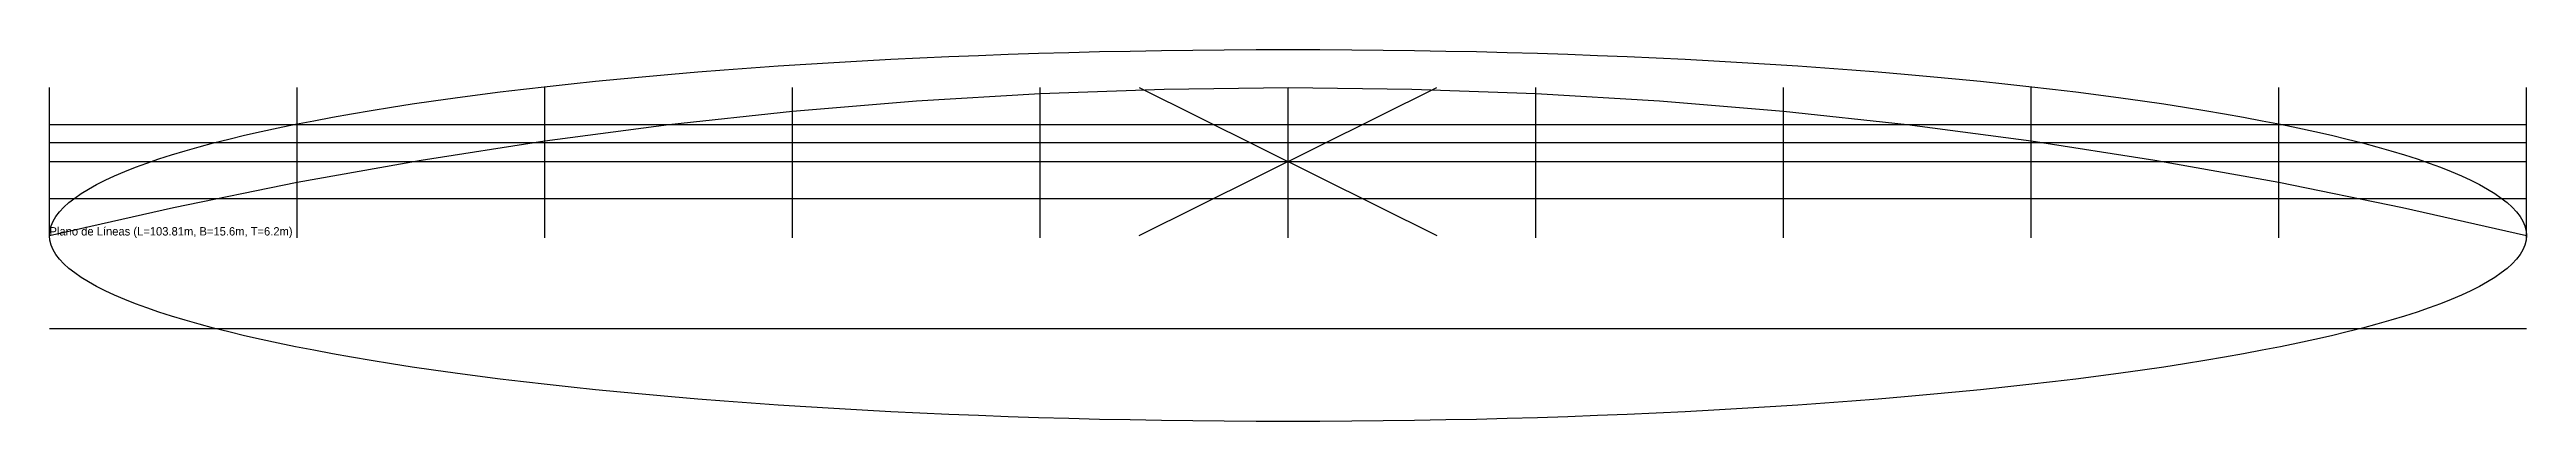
# Model space of a CAD drawing. Header units: metres. Extents: x 0 to 104, y -8 to 8.
import ezdxf

# ---------------------------------------------------------------- set-up
doc = ezdxf.new("R2010")
doc.units = ezdxf.units.M

msp = doc.modelspace()

# ---------------------------------------------------------------- linework, layer by layer
at = {"layer": 'C-BUTT'}
for p, q in [((0, 3.9), (103.81, 3.9)), ((0, -3.9), (103.81, -3.9))]:
    msp.add_line(p, q, dxfattribs=at)
at = {"layer": 'C-CUAD'}
for p, q in [((0, -0.1), (0, 6.2)), ((10.381, -0.1), (10.381, 6.2)), ((20.762, -0.1), (20.762, 6.2)), ((31.143, -0.1), (31.143, 6.2)), ((41.524, -0.1), (41.524, 6.2)), ((51.905, -0.1), (51.905, 6.2)), ((62.286, -0.1), (62.286, 6.2)), ((72.667, -0.1), (72.667, 6.2)), ((83.048, -0.1), (83.048, 6.2)), ((93.429, -0.1), (93.429, 6.2)), ((103.81, -0.1), (103.81, 6.2))]:
    msp.add_line(p, q, dxfattribs=at)
at = {"layer": 'C-DIAG'}
for p, q in [((45.665, 0), (58.145, 6.2)), ((45.665, 6.2), (58.145, 0))]:
    msp.add_line(p, q, dxfattribs=at)
at = {"layer": 'C-LFLOT'}
msp.add_lwpolyline([(0, 0), (5.1905, 1.178), (10.381, 2.232), (15.5715, 3.162), (20.762, 3.968), (25.9525, 4.65), (31.143, 5.208), (36.3335, 5.642), (41.524, 5.952), (46.7145, 6.138), (51.905, 6.2), (57.0955, 6.138), (62.286, 5.952), (67.4765, 5.642), (72.667, 5.208), (77.8575, 4.65), (83.048, 3.968), (88.2385, 3.162), (93.429, 2.232), (98.6195, 1.178), (103.81, 0)], dxfattribs=at)
at = {"layer": 'C-PLANTA'}
msp.add_ellipse((51.905, 0), major_axis=(51.905, 0), ratio=0.15027454, dxfattribs=at)
at = {"layer": 'C-SECCION'}
msp.add_line((51.905, 0), (51.905, 6.2), dxfattribs=at)
at = {"layer": 'C-WATER'}
for p, q in [((0, 4.65), (103.81, 4.65)), ((0, 3.1), (103.81, 3.1)), ((0, 1.55), (103.81, 1.55))]:
    msp.add_line(p, q, dxfattribs=at)

# ---------------------------------------------------------------- texts
at = {"layer": 'C-COTA'}
msp.add_text('Plano de Líneas (L=103.81m, B=15.6m, T=6.2m)', height=0.35, dxfattribs=at).set_placement((0, 0))

doc.saveas('drawing.dxf')
